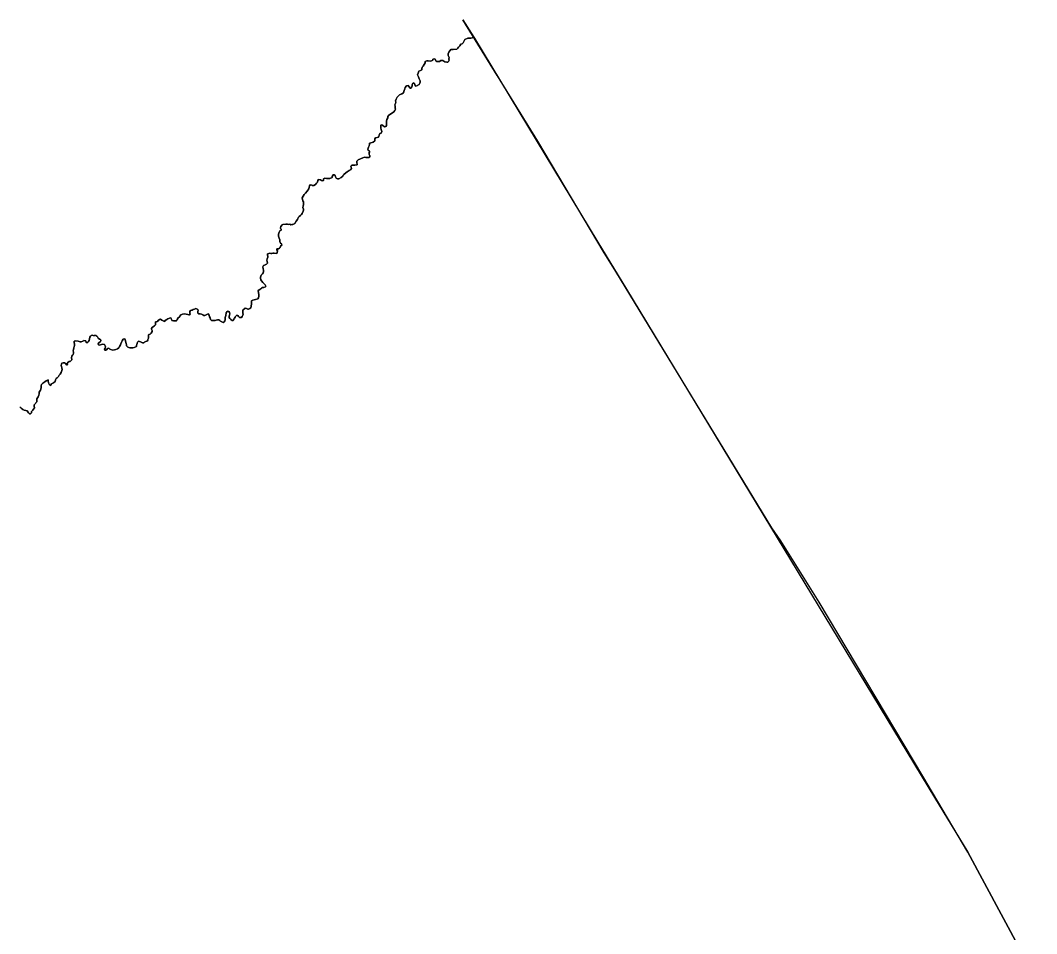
# Model space of a CAD drawing. Header units: inches. Extents: x 33.9 to 41.9, y -4.8 to 5.4.
# Drawn here: x 35.3836 to 35.5865, y -0.5785 to -0.3963 of the extents above; entities that cross this region are included whole.
import ezdxf

# ---------------------------------------------------------------- set-up
doc = ezdxf.new("R2010")
doc.units = ezdxf.units.IN
doc.header["$MEASUREMENT"] = 0
doc.layers.add('Counties', color=7, linetype='Continuous')

msp = doc.modelspace()

# ---------------------------------------------------------------- linework, layer by layer
at = {"layer": 'Counties'}
for points in [[(35.47197, -0.39616), (35.47411, -0.39962), (35.47379, -0.39974), (35.47356, -0.39979), (35.4732, -0.39985), (35.47292, -0.39983), (35.47237, -0.40006), (35.47214, -0.40047), (35.47199, -0.40072), (35.4718, -0.40098), (35.47155, -0.40104), (35.47131, -0.40132), (35.4711, -0.4016), (35.47096, -0.40183), (35.47072, -0.40204), (35.46998, -0.40206), (35.46956, -0.40208), (35.46935, -0.40236), (35.46913, -0.40264), (35.46903, -0.40292), (35.46901, -0.4033), (35.46918, -0.40368), (35.46916, -0.40398), (35.46918, -0.40419), (35.46909, -0.40445), (35.46894, -0.40462), (35.46875, -0.40464), (35.46835, -0.40455), (35.46795, -0.40426), (35.46757, -0.40428), (35.46729, -0.40445), (35.46706, -0.40451), (35.46674, -0.40445), (35.46655, -0.40432), (35.46642, -0.40404), (35.46619, -0.40394), (35.46598, -0.404), (35.46594, -0.40421), (35.46553, -0.40438), (35.46505, -0.40434), (35.46473, -0.40434), (35.46445, -0.40451), (35.46443, -0.40472), (35.46422, -0.40509), (35.46403, -0.40541), (35.46382, -0.40562), (35.46378, -0.40592), (35.46373, -0.40615), (35.46346, -0.40626), (35.46314, -0.40641), (35.46301, -0.40683), (35.46291, -0.40715), (35.46297, -0.4073), (35.46308, -0.40751), (35.46321, -0.40794), (35.46342, -0.40832), (35.46342, -0.4086), (35.46338, -0.40877), (35.46321, -0.40909), (35.46299, -0.40922), (35.46291, -0.40928), (35.46257, -0.40941), (35.46234, -0.40913), (35.46227, -0.40888), (35.46213, -0.40873), (35.46189, -0.40894), (35.46181, -0.40913), (35.46181, -0.40932), (35.46175, -0.40956), (35.46158, -0.40977), (35.46141, -0.40979), (35.46113, -0.40949), (35.46105, -0.40928), (35.46067, -0.40936), (35.46045, -0.40964), (35.46035, -0.40996), (35.46022, -0.41028), (35.46007, -0.41071), (35.45978, -0.41094), (35.45931, -0.41115), (35.45906, -0.41139), (35.45882, -0.4116), (35.45863, -0.412), (35.45853, -0.41232), (35.45855, -0.4126), (35.45853, -0.41286), (35.4584, -0.41311), (35.45844, -0.41341), (35.45842, -0.41381), (35.45853, -0.414), (35.45836, -0.41426), (35.45815, -0.41449), (35.45789, -0.41473), (35.45717, -0.41518), (35.45698, -0.41543), (35.45694, -0.41575), (35.45675, -0.41607), (35.45673, -0.41641), (35.45673, -0.41677), (35.45671, -0.41703), (35.45673, -0.41722), (35.45654, -0.41747), (35.45629, -0.41749), (35.45599, -0.41728), (35.4558, -0.41709), (35.45556, -0.41718), (35.45556, -0.41745), (35.45559, -0.41775), (35.45563, -0.41803), (35.45578, -0.41847), (35.45565, -0.41875), (35.45538, -0.41886), (35.45521, -0.4192), (35.45514, -0.41945), (35.4551, -0.41958), (35.45485, -0.41967), (35.45449, -0.41971), (35.45436, -0.41988), (35.45436, -0.42009), (35.45436, -0.42033), (35.45404, -0.4206), (35.45381, -0.42065), (35.45334, -0.42075), (35.45334, -0.42103), (35.45324, -0.42133), (35.45309, -0.42154), (35.45296, -0.42196), (35.45307, -0.4222), (35.45324, -0.42228), (35.45339, -0.42246), (35.45326, -0.42262), (35.45324, -0.42303), (35.45334, -0.42314), (35.45339, -0.42326), (35.45339, -0.42352), (35.4532, -0.42365), (35.45294, -0.42365), (35.4526, -0.42363), (35.45231, -0.4236), (35.45199, -0.42367), (35.4515, -0.42392), (35.45106, -0.42409), (35.4508, -0.42439), (35.45078, -0.42467), (35.45087, -0.42497), (35.45085, -0.42512), (35.4504, -0.42518), (35.45006, -0.42518), (35.44979, -0.42518), (35.4496, -0.42535), (35.44962, -0.42558), (35.4497, -0.42582), (35.44949, -0.42607), (35.44924, -0.42626), (35.44886, -0.42648), (35.44856, -0.42671), (35.44816, -0.42701), (35.44805, -0.42718), (35.44797, -0.42739), (35.44767, -0.42765), (35.44718, -0.4279), (35.44689, -0.42786), (35.44665, -0.42773), (35.44653, -0.42748), (35.44649, -0.4272), (35.44623, -0.42712), (35.44604, -0.42712), (35.44587, -0.42744), (35.44587, -0.42765), (35.44541, -0.4278), (35.44473, -0.4278), (35.44437, -0.42773), (35.44413, -0.42788), (35.44416, -0.42801), (35.44413, -0.42825), (35.44394, -0.42829), (35.44375, -0.4282), (35.44352, -0.42807), (35.44316, -0.42805), (35.44297, -0.42822), (35.44293, -0.42854), (35.44276, -0.42878), (35.44255, -0.42901), (35.44221, -0.42922), (35.44189, -0.42922), (35.44182, -0.42914), (35.44144, -0.4291), (35.44132, -0.42927), (35.44128, -0.42956), (35.44121, -0.42986), (35.44098, -0.43014), (35.44089, -0.43035), (35.44056, -0.43076), (35.4403, -0.43103), (35.44005, -0.43133), (35.43986, -0.43167), (35.43992, -0.43199), (35.44003, -0.43225), (35.44015, -0.43248), (35.44013, -0.43303), (35.44005, -0.43335), (35.44003, -0.43359), (35.44013, -0.43397), (35.44016, -0.43416), (35.44007, -0.43435), (35.4399, -0.4348), (35.43973, -0.43499), (35.43952, -0.43518), (35.43927, -0.43538), (35.43912, -0.43557), (35.43903, -0.4358), (35.43895, -0.43601), (35.4387, -0.43635), (35.43842, -0.43678), (35.43812, -0.43697), (35.43802, -0.43699), (35.43781, -0.43703), (35.43764, -0.43706), (35.43743, -0.43695), (35.43713, -0.43699), (35.43694, -0.43695), (35.43662, -0.43697), (35.43601, -0.43703), (35.43586, -0.43706), (35.4356, -0.43742), (35.43554, -0.4377), (35.43556, -0.4378), (35.43569, -0.43795), (35.43565, -0.43812), (35.43541, -0.43827), (35.43531, -0.43855), (35.43516, -0.43893), (35.43516, -0.43935), (35.43527, -0.43972), (35.43539, -0.44004), (35.43542, -0.4404), (35.43554, -0.4407), (35.43573, -0.44089), (35.43578, -0.44116), (35.43552, -0.44136), (35.43546, -0.44157), (35.43533, -0.44176), (35.43516, -0.44184), (35.43482, -0.44187), (35.4348, -0.44208), (35.43497, -0.44229), (35.43491, -0.44257), (35.43478, -0.44276), (35.43431, -0.44274), (35.434, -0.44274), (35.43381, -0.4428), (35.43362, -0.4428), (35.4334, -0.44274), (35.43302, -0.44285), (35.43294, -0.44289), (35.43294, -0.4431), (35.43302, -0.44333), (35.43302, -0.44351), (35.43285, -0.44385), (35.43283, -0.44412), (35.43285, -0.44442), (35.43292, -0.4447), (35.43273, -0.44493), (35.43235, -0.44512), (35.43214, -0.44521), (35.43203, -0.44542), (35.43211, -0.44583), (35.43216, -0.44615), (35.43214, -0.44646), (35.43207, -0.44668), (35.43197, -0.44683), (35.43167, -0.44714), (35.43154, -0.44753), (35.43154, -0.44772), (35.43163, -0.44802), (35.43178, -0.44827), (35.43199, -0.44857), (35.43216, -0.44874), (35.4325, -0.44904), (35.4326, -0.44929), (35.43254, -0.44946), (35.43222, -0.44957), (35.43193, -0.44959), (35.43176, -0.44974), (35.43161, -0.44985), (35.43142, -0.44998), (35.4311, -0.45015), (35.43112, -0.45064), (35.43121, -0.45098), (35.43121, -0.45112), (35.43121, -0.45134), (35.43112, -0.45164), (35.43104, -0.45181), (35.43057, -0.452), (35.4303, -0.45206), (35.43004, -0.45208), (35.42975, -0.45223), (35.42973, -0.45253), (35.42973, -0.45287), (35.42968, -0.4533), (35.4296, -0.45362), (35.42943, -0.45376), (35.42916, -0.45387), (35.42901, -0.45389), (35.42879, -0.45374), (35.42852, -0.45368), (35.42801, -0.45411), (35.42801, -0.45438), (35.42805, -0.45468), (35.42808, -0.45489), (35.42801, -0.45511), (35.42786, -0.45536), (35.42776, -0.45555), (35.42736, -0.45555), (35.42719, -0.45536), (35.42702, -0.45517), (35.42685, -0.45513), (35.42668, -0.45523), (35.42659, -0.45534), (35.42649, -0.45553), (35.42636, -0.4557), (35.42623, -0.45583), (35.42623, -0.45604), (35.42609, -0.45617), (35.42587, -0.45615), (35.4256, -0.45598), (35.42543, -0.45579), (35.42532, -0.45557), (35.42528, -0.4553), (35.42536, -0.45508), (35.42541, -0.45483), (35.42536, -0.45457), (35.42526, -0.4544), (35.42502, -0.45432), (35.42488, -0.45438), (35.42473, -0.45464), (35.42462, -0.45519), (35.42452, -0.45557), (35.4245, -0.456), (35.42441, -0.45621), (35.42428, -0.45645), (35.42409, -0.45655), (35.42382, -0.45645), (35.42356, -0.45628), (35.42344, -0.45617), (35.42325, -0.45606), (35.42297, -0.45606), (35.42267, -0.45608), (35.42248, -0.45613), (35.4221, -0.45613), (35.42178, -0.45613), (35.42159, -0.45594), (35.42149, -0.45564), (35.42138, -0.45542), (35.42128, -0.45511), (35.42108, -0.45485), (35.4207, -0.45502), (35.42045, -0.45517), (35.42024, -0.45517), (35.42005, -0.455), (35.41977, -0.45489), (35.41949, -0.45483), (35.41916, -0.45485), (35.41907, -0.45472), (35.41907, -0.45436), (35.41913, -0.45408), (35.41901, -0.45396), (35.41875, -0.45381), (35.41867, -0.45379), (35.41839, -0.45387), (35.41812, -0.454), (35.41793, -0.45411), (35.4178, -0.45413), (35.41757, -0.45419), (35.41742, -0.45436), (35.41744, -0.45451), (35.41746, -0.45468), (35.41753, -0.45483), (35.4174, -0.45502), (35.41723, -0.45504), (35.41704, -0.45494), (35.4164, -0.45483), (35.416, -0.45489), (35.41568, -0.45502), (35.41551, -0.45523), (35.4153, -0.45547), (35.41509, -0.45566), (35.41494, -0.45598), (35.41479, -0.45621), (35.4146, -0.45626), (35.41445, -0.45626), (35.41418, -0.45623), (35.41388, -0.45613), (35.4138, -0.45592), (35.41365, -0.45566), (35.41339, -0.45568), (35.41306, -0.45581), (35.41284, -0.45594), (35.41255, -0.45619), (35.41238, -0.45636), (35.4121, -0.45623), (35.41187, -0.45609), (35.41159, -0.45592), (35.4114, -0.45594), (35.41113, -0.45613), (35.411, -0.45634), (35.41079, -0.45643), (35.41068, -0.45645), (35.4106, -0.45645), (35.4106, -0.45664), (35.4106, -0.457), (35.41054, -0.45711), (35.41041, -0.45726), (35.4102, -0.45738), (35.40994, -0.45756), (35.40977, -0.45775), (35.40982, -0.45792), (35.40992, -0.45819), (35.40994, -0.45834), (35.40975, -0.45868), (35.40954, -0.45887), (35.40929, -0.45896), (35.40922, -0.45904), (35.40918, -0.45932), (35.40918, -0.45968), (35.40908, -0.45996), (35.40906, -0.46013), (35.40886, -0.4603), (35.40848, -0.46043), (35.40827, -0.4606), (35.40798, -0.46062), (35.40772, -0.46049), (35.40725, -0.46032), (35.40713, -0.46037), (35.407, -0.46051), (35.40694, -0.46073), (35.40685, -0.46094), (35.40683, -0.46111), (35.40681, -0.46132), (35.40666, -0.46145), (35.40634, -0.46158), (35.40607, -0.46162), (35.40584, -0.46164), (35.4055, -0.46164), (35.40507, -0.46149), (35.40493, -0.46134), (35.4048, -0.46119), (35.40478, -0.46103), (35.40473, -0.46073), (35.40458, -0.46026), (35.40454, -0.45996), (35.40444, -0.45985), (35.40412, -0.45992), (35.40395, -0.46019), (35.40382, -0.46049), (35.4037, -0.46081), (35.40361, -0.461), (35.40342, -0.46136), (35.40325, -0.46162), (35.40298, -0.46181), (35.40266, -0.46192), (35.40242, -0.46202), (35.40202, -0.46205), (35.40166, -0.46198), (35.40147, -0.46188), (35.4013, -0.46171), (35.40103, -0.46177), (35.4009, -0.46194), (35.40071, -0.46211), (35.40048, -0.46207), (35.40043, -0.46186), (35.40056, -0.46171), (35.40058, -0.46145), (35.40056, -0.46122), (35.40041, -0.46094), (35.40009, -0.46088), (35.39984, -0.46094), (35.39961, -0.461), (35.3994, -0.46111), (35.39923, -0.46105), (35.39914, -0.46079), (35.39929, -0.4606), (35.39959, -0.46034), (35.39965, -0.46013), (35.39959, -0.45994), (35.39941, -0.45988), (35.39918, -0.45971), (35.39899, -0.45945), (35.39889, -0.4593), (35.39869, -0.45915), (35.3985, -0.45911), (35.39836, -0.4592), (35.39797, -0.45911), (35.39772, -0.45913), (35.39759, -0.45932), (35.39751, -0.45951), (35.39745, -0.45979), (35.39738, -0.46015), (35.39715, -0.46043), (35.39698, -0.4606), (35.39677, -0.46054), (35.39668, -0.46022), (35.39632, -0.46015), (35.3962, -0.46022), (35.39607, -0.46032), (35.39577, -0.46043), (35.39558, -0.46039), (35.39518, -0.46028), (35.39471, -0.46024), (35.39437, -0.46026), (35.39435, -0.46041), (35.39437, -0.46064), (35.39442, -0.46079), (35.39444, -0.46098), (35.39442, -0.4612), (35.39433, -0.46137), (35.39427, -0.46162), (35.39421, -0.46192), (35.39418, -0.46224), (35.39421, -0.46245), (35.39421, -0.46269), (35.39414, -0.46294), (35.39404, -0.46311), (35.39391, -0.46326), (35.39385, -0.46352), (35.39385, -0.46369), (35.39391, -0.46386), (35.39391, -0.46403), (35.39385, -0.46411), (35.3937, -0.46422), (35.39357, -0.46432), (35.39336, -0.46437), (35.39313, -0.46445), (35.39296, -0.46477), (35.393, -0.46503), (35.39283, -0.46499), (35.39264, -0.46473), (35.39241, -0.46462), (35.39215, -0.4646), (35.39192, -0.46469), (35.39181, -0.46486), (35.39179, -0.46513), (35.39186, -0.46535), (35.3919, -0.4656), (35.39194, -0.46596), (35.39186, -0.46632), (35.39175, -0.46656), (35.39158, -0.46686), (35.39137, -0.46709), (35.39126, -0.46731), (35.39099, -0.4676), (35.39076, -0.46773), (35.39065, -0.46799), (35.39055, -0.46835), (35.39025, -0.4686), (35.38997, -0.46873), (35.3898, -0.46879), (35.3897, -0.46903), (35.3897, -0.46916), (35.38942, -0.46901), (35.38925, -0.46858), (35.38919, -0.46824), (35.38915, -0.46803), (35.38877, -0.46818), (35.38847, -0.46837), (35.38809, -0.46869), (35.38783, -0.46892), (35.38779, -0.46918), (35.38779, -0.46952), (35.38773, -0.46986), (35.38762, -0.47007), (35.38739, -0.47048), (35.38735, -0.47082), (35.38733, -0.47107), (35.38714, -0.47139), (35.3869, -0.4718), (35.38688, -0.47205), (35.38691, -0.47241), (35.38671, -0.47258), (35.38661, -0.47273), (35.3864, -0.47297), (35.3864, -0.47326), (35.38642, -0.47356), (35.38625, -0.47384), (35.38612, -0.47407), (35.38585, -0.47435), (35.38581, -0.4746), (35.38561, -0.4748), (35.38544, -0.47478), (35.38525, -0.47456), (35.38498, -0.47422), (35.38472, -0.47412), (35.38441, -0.47405), (35.38413, -0.4739), (35.38375, -0.47367), (35.38354, -0.47339)], [(35.47197, -0.39616), (35.47411, -0.39962), (35.47379, -0.39974), (35.47356, -0.39979), (35.4732, -0.39985), (35.47292, -0.39983), (35.47237, -0.40006), (35.47214, -0.40047), (35.47199, -0.40072), (35.4718, -0.40098), (35.47155, -0.40104), (35.47131, -0.40132), (35.4711, -0.4016), (35.47096, -0.40183), (35.47072, -0.40204), (35.46998, -0.40206), (35.46956, -0.40208), (35.46935, -0.40236), (35.46913, -0.40264), (35.46903, -0.40292), (35.46901, -0.4033), (35.46918, -0.40368), (35.46916, -0.40398), (35.46918, -0.40419), (35.46909, -0.40445), (35.46894, -0.40462), (35.46875, -0.40464), (35.46835, -0.40455), (35.46795, -0.40426), (35.46757, -0.40428), (35.46729, -0.40445), (35.46706, -0.40451), (35.46674, -0.40445), (35.46655, -0.40432), (35.46642, -0.40404), (35.46619, -0.40394), (35.46598, -0.404), (35.46594, -0.40421), (35.46553, -0.40438), (35.46505, -0.40434), (35.46473, -0.40434), (35.46445, -0.40451), (35.46443, -0.40472), (35.46422, -0.40509), (35.46403, -0.40541), (35.46382, -0.40562), (35.46378, -0.40592), (35.46373, -0.40615), (35.46346, -0.40626), (35.46314, -0.40641), (35.46301, -0.40683), (35.46291, -0.40715), (35.46297, -0.4073), (35.46308, -0.40751), (35.46321, -0.40794), (35.46342, -0.40832), (35.46342, -0.4086), (35.46338, -0.40877), (35.46321, -0.40909), (35.46299, -0.40922), (35.46291, -0.40928), (35.46257, -0.40941), (35.46234, -0.40913), (35.46227, -0.40888), (35.46213, -0.40873), (35.46189, -0.40894), (35.46181, -0.40913), (35.46181, -0.40932), (35.46175, -0.40956), (35.46158, -0.40977), (35.46141, -0.40979), (35.46113, -0.40949), (35.46105, -0.40928), (35.46067, -0.40936), (35.46045, -0.40964), (35.46035, -0.40996), (35.46022, -0.41028), (35.46007, -0.41071), (35.45978, -0.41094), (35.45931, -0.41115), (35.45906, -0.41139), (35.45882, -0.4116), (35.45863, -0.412), (35.45853, -0.41232), (35.45855, -0.4126), (35.45853, -0.41286), (35.4584, -0.41311), (35.45844, -0.41341), (35.45842, -0.41381), (35.45853, -0.414), (35.45836, -0.41426), (35.45815, -0.41449), (35.45789, -0.41473), (35.45717, -0.41518), (35.45698, -0.41543), (35.45694, -0.41575), (35.45675, -0.41607), (35.45673, -0.41641), (35.45673, -0.41677), (35.45671, -0.41703), (35.45673, -0.41722), (35.45654, -0.41747), (35.45629, -0.41749), (35.45599, -0.41728), (35.4558, -0.41709), (35.45556, -0.41718), (35.45556, -0.41745), (35.45559, -0.41775), (35.45563, -0.41803), (35.45578, -0.41847), (35.45565, -0.41875), (35.45538, -0.41886), (35.45521, -0.4192), (35.45514, -0.41945), (35.4551, -0.41958), (35.45485, -0.41967), (35.45449, -0.41971), (35.45436, -0.41988), (35.45436, -0.42009), (35.45436, -0.42033), (35.45404, -0.4206), (35.45381, -0.42065), (35.45334, -0.42075), (35.45334, -0.42103), (35.45324, -0.42133), (35.45309, -0.42154), (35.45296, -0.42196), (35.45307, -0.4222), (35.45324, -0.42228), (35.45339, -0.42246), (35.45326, -0.42262), (35.45324, -0.42303), (35.45334, -0.42314), (35.45339, -0.42326), (35.45339, -0.42352), (35.4532, -0.42365), (35.45294, -0.42365), (35.4526, -0.42363), (35.45231, -0.4236), (35.45199, -0.42367), (35.4515, -0.42392), (35.45106, -0.42409), (35.4508, -0.42439), (35.45078, -0.42467), (35.45087, -0.42497), (35.45085, -0.42512), (35.4504, -0.42518), (35.45006, -0.42518), (35.44979, -0.42518), (35.4496, -0.42535), (35.44962, -0.42558), (35.4497, -0.42582), (35.44949, -0.42607), (35.44924, -0.42626), (35.44886, -0.42648), (35.44856, -0.42671), (35.44816, -0.42701), (35.44805, -0.42718), (35.44797, -0.42739), (35.44767, -0.42765), (35.44718, -0.4279), (35.44689, -0.42786), (35.44665, -0.42773), (35.44653, -0.42748), (35.44649, -0.4272), (35.44623, -0.42712), (35.44604, -0.42712), (35.44587, -0.42744), (35.44587, -0.42765), (35.44541, -0.4278), (35.44473, -0.4278), (35.44437, -0.42773), (35.44413, -0.42788), (35.44416, -0.42801), (35.44413, -0.42825), (35.44394, -0.42829), (35.44375, -0.4282), (35.44352, -0.42807), (35.44316, -0.42805), (35.44297, -0.42822), (35.44293, -0.42854), (35.44276, -0.42878), (35.44255, -0.42901), (35.44221, -0.42922), (35.44189, -0.42922), (35.44182, -0.42914), (35.44144, -0.4291), (35.44132, -0.42927), (35.44128, -0.42956), (35.44121, -0.42986), (35.44098, -0.43014), (35.44089, -0.43035), (35.44056, -0.43076), (35.4403, -0.43103), (35.44005, -0.43133), (35.43986, -0.43167), (35.43992, -0.43199), (35.44003, -0.43225), (35.44015, -0.43248), (35.44013, -0.43303), (35.44005, -0.43335), (35.44003, -0.43359), (35.44013, -0.43397), (35.44016, -0.43416), (35.44007, -0.43435), (35.4399, -0.4348), (35.43973, -0.43499), (35.43952, -0.43518), (35.43927, -0.43538), (35.43912, -0.43557), (35.43903, -0.4358), (35.43895, -0.43601), (35.4387, -0.43635), (35.43842, -0.43678), (35.43812, -0.43697), (35.43802, -0.43699), (35.43781, -0.43703), (35.43764, -0.43706), (35.43743, -0.43695), (35.43713, -0.43699), (35.43694, -0.43695), (35.43662, -0.43697), (35.43601, -0.43703), (35.43586, -0.43706), (35.4356, -0.43742), (35.43554, -0.4377), (35.43556, -0.4378), (35.43569, -0.43795), (35.43565, -0.43812), (35.43541, -0.43827), (35.43531, -0.43855), (35.43516, -0.43893), (35.43516, -0.43935), (35.43527, -0.43972), (35.43539, -0.44004), (35.43542, -0.4404), (35.43554, -0.4407), (35.43573, -0.44089), (35.43578, -0.44116), (35.43552, -0.44136), (35.43546, -0.44157), (35.43533, -0.44176), (35.43516, -0.44184), (35.43482, -0.44187), (35.4348, -0.44208), (35.43497, -0.44229), (35.43491, -0.44257), (35.43478, -0.44276), (35.43431, -0.44274), (35.434, -0.44274), (35.43381, -0.4428), (35.43362, -0.4428), (35.4334, -0.44274), (35.43302, -0.44285), (35.43294, -0.44289), (35.43294, -0.4431), (35.43302, -0.44333), (35.43302, -0.44351), (35.43285, -0.44385), (35.43283, -0.44412), (35.43285, -0.44442), (35.43292, -0.4447), (35.43273, -0.44493), (35.43235, -0.44512), (35.43214, -0.44521), (35.43203, -0.44542), (35.43211, -0.44583), (35.43216, -0.44615), (35.43214, -0.44646), (35.43207, -0.44668), (35.43197, -0.44683), (35.43167, -0.44714), (35.43154, -0.44753), (35.43154, -0.44772), (35.43163, -0.44802), (35.43178, -0.44827), (35.43199, -0.44857), (35.43216, -0.44874), (35.4325, -0.44904), (35.4326, -0.44929), (35.43254, -0.44946), (35.43222, -0.44957), (35.43193, -0.44959), (35.43176, -0.44974), (35.43161, -0.44985), (35.43142, -0.44998), (35.4311, -0.45015), (35.43112, -0.45064), (35.43121, -0.45098), (35.43121, -0.45112), (35.43121, -0.45134), (35.43112, -0.45164), (35.43104, -0.45181), (35.43057, -0.452), (35.4303, -0.45206), (35.43004, -0.45208), (35.42975, -0.45223), (35.42973, -0.45253), (35.42973, -0.45287), (35.42968, -0.4533), (35.4296, -0.45362), (35.42943, -0.45376), (35.42916, -0.45387), (35.42901, -0.45389), (35.42879, -0.45374), (35.42852, -0.45368), (35.42801, -0.45411), (35.42801, -0.45438), (35.42805, -0.45468), (35.42808, -0.45489), (35.42801, -0.45511), (35.42786, -0.45536), (35.42776, -0.45555), (35.42736, -0.45555), (35.42719, -0.45536), (35.42702, -0.45517), (35.42685, -0.45513), (35.42668, -0.45523), (35.42659, -0.45534), (35.42649, -0.45553), (35.42636, -0.4557), (35.42623, -0.45583), (35.42623, -0.45604), (35.42609, -0.45617), (35.42587, -0.45615), (35.4256, -0.45598), (35.42543, -0.45579), (35.42532, -0.45557), (35.42528, -0.4553), (35.42536, -0.45508), (35.42541, -0.45483), (35.42536, -0.45457), (35.42526, -0.4544), (35.42502, -0.45432), (35.42488, -0.45438), (35.42473, -0.45464), (35.42462, -0.45519), (35.42452, -0.45557), (35.4245, -0.456), (35.42441, -0.45621), (35.42428, -0.45645), (35.42409, -0.45655), (35.42382, -0.45645), (35.42356, -0.45628), (35.42344, -0.45617), (35.42325, -0.45606), (35.42297, -0.45606), (35.42267, -0.45608), (35.42248, -0.45613), (35.4221, -0.45613), (35.42178, -0.45613), (35.42159, -0.45594), (35.42149, -0.45564), (35.42138, -0.45542), (35.42128, -0.45511), (35.42108, -0.45485), (35.4207, -0.45502), (35.42045, -0.45517), (35.42024, -0.45517), (35.42005, -0.455), (35.41977, -0.45489), (35.41949, -0.45483), (35.41916, -0.45485), (35.41907, -0.45472), (35.41907, -0.45436), (35.41913, -0.45408), (35.41901, -0.45396), (35.41875, -0.45381), (35.41867, -0.45379), (35.41839, -0.45387), (35.41812, -0.454), (35.41793, -0.45411), (35.4178, -0.45413), (35.41757, -0.45419), (35.41742, -0.45436), (35.41744, -0.45451), (35.41746, -0.45468), (35.41753, -0.45483), (35.4174, -0.45502), (35.41723, -0.45504), (35.41704, -0.45494), (35.4164, -0.45483), (35.416, -0.45489), (35.41568, -0.45502), (35.41551, -0.45523), (35.4153, -0.45547), (35.41509, -0.45566), (35.41494, -0.45598), (35.41479, -0.45621), (35.4146, -0.45626), (35.41445, -0.45626), (35.41418, -0.45623), (35.41388, -0.45613), (35.4138, -0.45592), (35.41365, -0.45566), (35.41339, -0.45568), (35.41306, -0.45581), (35.41284, -0.45594), (35.41255, -0.45619), (35.41238, -0.45636), (35.4121, -0.45623), (35.41187, -0.45609), (35.41159, -0.45592), (35.4114, -0.45594), (35.41113, -0.45613), (35.411, -0.45634), (35.41079, -0.45643), (35.41068, -0.45645), (35.4106, -0.45645), (35.4106, -0.45664), (35.4106, -0.457), (35.41054, -0.45711), (35.41041, -0.45726), (35.4102, -0.45738), (35.40994, -0.45756), (35.40977, -0.45775), (35.40982, -0.45792), (35.40992, -0.45819), (35.40994, -0.45834), (35.40975, -0.45868), (35.40954, -0.45887), (35.40929, -0.45896), (35.40922, -0.45904), (35.40918, -0.45932), (35.40918, -0.45968), (35.40908, -0.45996), (35.40906, -0.46013), (35.40886, -0.4603), (35.40848, -0.46043), (35.40827, -0.4606), (35.40798, -0.46062), (35.40772, -0.46049), (35.40725, -0.46032), (35.40713, -0.46037), (35.407, -0.46051), (35.40694, -0.46073), (35.40685, -0.46094), (35.40683, -0.46111), (35.40681, -0.46132), (35.40666, -0.46145), (35.40634, -0.46158), (35.40607, -0.46162), (35.40584, -0.46164), (35.4055, -0.46164), (35.40507, -0.46149), (35.40493, -0.46134), (35.4048, -0.46119), (35.40478, -0.46103), (35.40473, -0.46073), (35.40458, -0.46026), (35.40454, -0.45996), (35.40444, -0.45985), (35.40412, -0.45992), (35.40395, -0.46019), (35.40382, -0.46049), (35.4037, -0.46081), (35.40361, -0.461), (35.40342, -0.46136), (35.40325, -0.46162), (35.40298, -0.46181), (35.40266, -0.46192), (35.40242, -0.46202), (35.40202, -0.46205), (35.40166, -0.46198), (35.40147, -0.46188), (35.4013, -0.46171), (35.40103, -0.46177), (35.4009, -0.46194), (35.40071, -0.46211), (35.40048, -0.46207), (35.40043, -0.46186), (35.40056, -0.46171), (35.40058, -0.46145), (35.40056, -0.46122), (35.40041, -0.46094), (35.40009, -0.46088), (35.39984, -0.46094), (35.39961, -0.461), (35.3994, -0.46111), (35.39923, -0.46105), (35.39914, -0.46079), (35.39929, -0.4606), (35.39959, -0.46034), (35.39965, -0.46013), (35.39959, -0.45994), (35.39941, -0.45988), (35.39918, -0.45971), (35.39899, -0.45945), (35.39889, -0.4593), (35.39869, -0.45915), (35.3985, -0.45911), (35.39836, -0.4592), (35.39797, -0.45911), (35.39772, -0.45913), (35.39759, -0.45932), (35.39751, -0.45951), (35.39745, -0.45979), (35.39738, -0.46015), (35.39715, -0.46043), (35.39698, -0.4606), (35.39677, -0.46054), (35.39668, -0.46022), (35.39632, -0.46015), (35.3962, -0.46022), (35.39607, -0.46032), (35.39577, -0.46043), (35.39558, -0.46039), (35.39518, -0.46028), (35.39471, -0.46024), (35.39437, -0.46026), (35.39435, -0.46041), (35.39437, -0.46064), (35.39442, -0.46079), (35.39444, -0.46098), (35.39442, -0.4612), (35.39433, -0.46137), (35.39427, -0.46162), (35.39421, -0.46192), (35.39418, -0.46224), (35.39421, -0.46245), (35.39421, -0.46269), (35.39414, -0.46294), (35.39404, -0.46311), (35.39391, -0.46326), (35.39385, -0.46352), (35.39385, -0.46369), (35.39391, -0.46386), (35.39391, -0.46403), (35.39385, -0.46411), (35.3937, -0.46422), (35.39357, -0.46432), (35.39336, -0.46437), (35.39313, -0.46445), (35.39296, -0.46477), (35.393, -0.46503), (35.39283, -0.46499), (35.39264, -0.46473), (35.39241, -0.46462), (35.39215, -0.4646), (35.39192, -0.46469), (35.39181, -0.46486), (35.39179, -0.46513), (35.39186, -0.46535), (35.3919, -0.4656), (35.39194, -0.46596), (35.39186, -0.46632), (35.39175, -0.46656), (35.39158, -0.46686), (35.39137, -0.46709), (35.39126, -0.46731), (35.39099, -0.4676), (35.39076, -0.46773), (35.39065, -0.46799), (35.39055, -0.46835), (35.39025, -0.4686), (35.38997, -0.46873), (35.3898, -0.46879), (35.3897, -0.46903), (35.3897, -0.46916), (35.38942, -0.46901), (35.38925, -0.46858), (35.38919, -0.46824), (35.38915, -0.46803), (35.38877, -0.46818), (35.38847, -0.46837), (35.38809, -0.46869), (35.38783, -0.46892), (35.38779, -0.46918), (35.38779, -0.46952), (35.38773, -0.46986), (35.38762, -0.47007), (35.38739, -0.47048), (35.38735, -0.47082), (35.38733, -0.47107), (35.38714, -0.47139), (35.3869, -0.4718), (35.38688, -0.47205), (35.38691, -0.47241), (35.38671, -0.47258), (35.38661, -0.47273), (35.3864, -0.47297), (35.3864, -0.47326), (35.38642, -0.47356), (35.38625, -0.47384), (35.38612, -0.47407), (35.38585, -0.47435), (35.38581, -0.4746), (35.38561, -0.4748), (35.38544, -0.47478), (35.38525, -0.47456), (35.38498, -0.47422), (35.38472, -0.47412), (35.38441, -0.47405), (35.38413, -0.4739), (35.38375, -0.47367), (35.38354, -0.47339)], [(35.58649, -0.58788), (35.57273, -0.56229), (35.56373, -0.5471), (35.54304, -0.51235), (35.5354, -0.50015), (35.53364, -0.49756), (35.50245, -0.44638), (35.50016, -0.44263), (35.48694, -0.42039), (35.47889, -0.40736), (35.47882, -0.40725), (35.47197, -0.39616)], [(35.58649, -0.58788), (35.57273, -0.56229), (35.56373, -0.5471), (35.54304, -0.51235), (35.5354, -0.50015), (35.53364, -0.49756), (35.50245, -0.44638), (35.50016, -0.44263), (35.48694, -0.42039), (35.47889, -0.40736), (35.47882, -0.40725), (35.47197, -0.39616)], [(35.38354, -0.47339), (35.38375, -0.47367), (35.38413, -0.4739), (35.38441, -0.47405), (35.38472, -0.47412), (35.38498, -0.47422), (35.38525, -0.47456), (35.38544, -0.47478), (35.38561, -0.4748), (35.38581, -0.4746), (35.38585, -0.47435), (35.38612, -0.47407), (35.38625, -0.47384), (35.38642, -0.47356), (35.3864, -0.47326), (35.3864, -0.47297), (35.38661, -0.47273), (35.38671, -0.47258), (35.38691, -0.47241), (35.38688, -0.47205), (35.3869, -0.4718), (35.38714, -0.47139), (35.38733, -0.47107), (35.38735, -0.47082), (35.38739, -0.47048), (35.38762, -0.47007), (35.38773, -0.46986), (35.38779, -0.46952), (35.38779, -0.46918), (35.38783, -0.46892), (35.38809, -0.46869), (35.38847, -0.46837), (35.38877, -0.46818), (35.38915, -0.46803), (35.38919, -0.46824), (35.38925, -0.46858), (35.38942, -0.46901), (35.3897, -0.46916), (35.3897, -0.46903), (35.3898, -0.46879), (35.38997, -0.46873), (35.39025, -0.4686), (35.39055, -0.46835), (35.39065, -0.46799), (35.39076, -0.46773), (35.39099, -0.4676), (35.39126, -0.46731), (35.39137, -0.46709), (35.39158, -0.46686), (35.39175, -0.46656), (35.39186, -0.46632), (35.39194, -0.46596), (35.3919, -0.4656), (35.39186, -0.46535), (35.39179, -0.46513), (35.39181, -0.46486), (35.39192, -0.46469), (35.39215, -0.4646), (35.39241, -0.46462), (35.39264, -0.46473), (35.39283, -0.46499), (35.393, -0.46503), (35.39296, -0.46477), (35.39313, -0.46445), (35.39336, -0.46437), (35.39357, -0.46432), (35.3937, -0.46422), (35.39385, -0.46411), (35.39391, -0.46403), (35.39391, -0.46386), (35.39385, -0.46369), (35.39385, -0.46352), (35.39391, -0.46326), (35.39404, -0.46311), (35.39414, -0.46294), (35.39421, -0.46269), (35.39421, -0.46245), (35.39418, -0.46224), (35.39421, -0.46192), (35.39427, -0.46162), (35.39433, -0.46137), (35.39442, -0.4612), (35.39444, -0.46098), (35.39442, -0.46079), (35.39437, -0.46064), (35.39435, -0.46041), (35.39437, -0.46026), (35.39471, -0.46024), (35.39518, -0.46028), (35.39558, -0.46039), (35.39577, -0.46043), (35.39607, -0.46032), (35.3962, -0.46022), (35.39632, -0.46015), (35.39668, -0.46022), (35.39677, -0.46054), (35.39698, -0.4606), (35.39715, -0.46043), (35.39738, -0.46015), (35.39745, -0.45979), (35.39751, -0.45951), (35.39759, -0.45932), (35.39772, -0.45913), (35.39797, -0.45911), (35.39836, -0.4592), (35.3985, -0.45911), (35.39869, -0.45915), (35.39889, -0.4593), (35.39899, -0.45945), (35.39918, -0.45971), (35.39941, -0.45988), (35.39959, -0.45994), (35.39965, -0.46013), (35.39959, -0.46034), (35.39929, -0.4606), (35.39914, -0.46079), (35.39923, -0.46105), (35.3994, -0.46111), (35.39961, -0.461), (35.39984, -0.46094), (35.40009, -0.46088), (35.40041, -0.46094), (35.40056, -0.46122), (35.40058, -0.46145), (35.40056, -0.46171), (35.40043, -0.46186), (35.40048, -0.46207), (35.40071, -0.46211), (35.4009, -0.46194), (35.40103, -0.46177), (35.4013, -0.46171), (35.40147, -0.46188), (35.40166, -0.46198), (35.40202, -0.46205), (35.40242, -0.46202), (35.40266, -0.46192), (35.40298, -0.46181), (35.40325, -0.46162), (35.40342, -0.46136), (35.40361, -0.461), (35.4037, -0.46081), (35.40382, -0.46049), (35.40395, -0.46019), (35.40412, -0.45992), (35.40444, -0.45985), (35.40454, -0.45996), (35.40458, -0.46026), (35.40473, -0.46073), (35.40478, -0.46103), (35.4048, -0.46119), (35.40493, -0.46134), (35.40507, -0.46149), (35.4055, -0.46164), (35.40584, -0.46164), (35.40607, -0.46162), (35.40634, -0.46158), (35.40666, -0.46145), (35.40681, -0.46132), (35.40683, -0.46111), (35.40685, -0.46094), (35.40694, -0.46073), (35.407, -0.46051), (35.40713, -0.46037), (35.40725, -0.46032), (35.40772, -0.46049), (35.40798, -0.46062), (35.40827, -0.4606), (35.40848, -0.46043), (35.40886, -0.4603), (35.40906, -0.46013), (35.40908, -0.45996), (35.40918, -0.45968), (35.40918, -0.45932), (35.40922, -0.45904), (35.40929, -0.45896), (35.40954, -0.45887), (35.40975, -0.45868), (35.40994, -0.45834), (35.40992, -0.45819), (35.40982, -0.45792), (35.40977, -0.45775), (35.40994, -0.45756), (35.4102, -0.45738), (35.41041, -0.45726), (35.41054, -0.45711), (35.4106, -0.457), (35.4106, -0.45664), (35.4106, -0.45645), (35.41068, -0.45645), (35.41079, -0.45643), (35.411, -0.45634), (35.41113, -0.45613), (35.4114, -0.45594), (35.41159, -0.45592), (35.41187, -0.45609), (35.4121, -0.45623), (35.41238, -0.45636), (35.41255, -0.45619), (35.41284, -0.45594), (35.41306, -0.45581), (35.41339, -0.45568), (35.41365, -0.45566), (35.4138, -0.45592), (35.41388, -0.45613), (35.41418, -0.45623), (35.41445, -0.45626), (35.4146, -0.45626), (35.41479, -0.45621), (35.41494, -0.45598), (35.41509, -0.45566), (35.4153, -0.45547), (35.41551, -0.45523), (35.41568, -0.45502), (35.416, -0.45489), (35.4164, -0.45483), (35.41704, -0.45494), (35.41723, -0.45504), (35.4174, -0.45502), (35.41753, -0.45483), (35.41746, -0.45468), (35.41744, -0.45451), (35.41742, -0.45436), (35.41757, -0.45419), (35.4178, -0.45413), (35.41793, -0.45411), (35.41812, -0.454), (35.41839, -0.45387), (35.41867, -0.45379), (35.41875, -0.45381), (35.41901, -0.45396), (35.41913, -0.45408), (35.41907, -0.45436), (35.41907, -0.45472), (35.41916, -0.45485), (35.41949, -0.45483), (35.41977, -0.45489), (35.42005, -0.455), (35.42024, -0.45517), (35.42045, -0.45517), (35.4207, -0.45502), (35.42108, -0.45485), (35.42128, -0.45511), (35.42138, -0.45542), (35.42149, -0.45564), (35.42159, -0.45594), (35.42178, -0.45613), (35.4221, -0.45613), (35.42248, -0.45613), (35.42267, -0.45608), (35.42297, -0.45606), (35.42325, -0.45606), (35.42344, -0.45617), (35.42356, -0.45628), (35.42382, -0.45645), (35.42409, -0.45655), (35.42428, -0.45645), (35.42441, -0.45621), (35.4245, -0.456), (35.42452, -0.45557), (35.42462, -0.45519), (35.42473, -0.45464), (35.42488, -0.45438), (35.42502, -0.45432), (35.42526, -0.4544), (35.42536, -0.45457), (35.42541, -0.45483), (35.42536, -0.45508), (35.42528, -0.4553), (35.42532, -0.45557), (35.42543, -0.45579), (35.4256, -0.45598), (35.42587, -0.45615), (35.42609, -0.45617), (35.42623, -0.45604), (35.42623, -0.45583), (35.42636, -0.4557), (35.42649, -0.45553), (35.42659, -0.45534), (35.42668, -0.45523), (35.42685, -0.45513), (35.42702, -0.45517), (35.42719, -0.45536), (35.42736, -0.45555), (35.42776, -0.45555), (35.42786, -0.45536), (35.42801, -0.45511), (35.42808, -0.45489), (35.42805, -0.45468), (35.42801, -0.45438), (35.42801, -0.45411), (35.42852, -0.45368), (35.42879, -0.45374), (35.42901, -0.45389), (35.42916, -0.45387), (35.42943, -0.45376), (35.4296, -0.45362), (35.42968, -0.4533), (35.42973, -0.45287), (35.42973, -0.45253), (35.42975, -0.45223), (35.43004, -0.45208), (35.4303, -0.45206), (35.43057, -0.452), (35.43104, -0.45181), (35.43112, -0.45164), (35.43121, -0.45134), (35.43121, -0.45112), (35.43121, -0.45098), (35.43112, -0.45064), (35.4311, -0.45015), (35.43142, -0.44998), (35.43161, -0.44985), (35.43176, -0.44974), (35.43193, -0.44959), (35.43222, -0.44957), (35.43254, -0.44946), (35.4326, -0.44929), (35.4325, -0.44904), (35.43216, -0.44874), (35.43199, -0.44857), (35.43178, -0.44827), (35.43163, -0.44802), (35.43154, -0.44772), (35.43154, -0.44753), (35.43167, -0.44714), (35.43197, -0.44683), (35.43207, -0.44668), (35.43214, -0.44646), (35.43216, -0.44615), (35.43211, -0.44583), (35.43203, -0.44542), (35.43214, -0.44521), (35.43235, -0.44512), (35.43273, -0.44493), (35.43292, -0.4447), (35.43285, -0.44442), (35.43283, -0.44412), (35.43285, -0.44385), (35.43302, -0.44351), (35.43302, -0.44333), (35.43294, -0.4431), (35.43294, -0.44289), (35.43302, -0.44285), (35.4334, -0.44274), (35.43362, -0.4428), (35.43381, -0.4428), (35.434, -0.44274), (35.43431, -0.44274), (35.43478, -0.44276), (35.43491, -0.44257), (35.43497, -0.44229), (35.4348, -0.44208), (35.43482, -0.44187), (35.43516, -0.44184), (35.43533, -0.44176), (35.43546, -0.44157), (35.43552, -0.44136), (35.43578, -0.44116), (35.43573, -0.44089), (35.43554, -0.4407), (35.43542, -0.4404), (35.43539, -0.44004), (35.43527, -0.43972), (35.43516, -0.43935), (35.43516, -0.43893), (35.43531, -0.43855), (35.43541, -0.43827), (35.43565, -0.43812), (35.43569, -0.43795), (35.43556, -0.4378), (35.43554, -0.4377), (35.4356, -0.43742), (35.43586, -0.43706), (35.43601, -0.43703), (35.43662, -0.43697), (35.43694, -0.43695), (35.43713, -0.43699), (35.43743, -0.43695), (35.43764, -0.43706), (35.43781, -0.43703), (35.43802, -0.43699), (35.43812, -0.43697), (35.43842, -0.43678), (35.4387, -0.43635), (35.43895, -0.43601), (35.43903, -0.4358), (35.43912, -0.43557), (35.43927, -0.43538), (35.43952, -0.43518), (35.43973, -0.43499), (35.4399, -0.4348), (35.44007, -0.43435), (35.44016, -0.43416), (35.44013, -0.43397), (35.44003, -0.43359), (35.44005, -0.43335), (35.44013, -0.43303), (35.44015, -0.43248), (35.44003, -0.43225), (35.43992, -0.43199), (35.43986, -0.43167), (35.44005, -0.43133), (35.4403, -0.43103), (35.44056, -0.43076), (35.44089, -0.43035), (35.44098, -0.43014), (35.44121, -0.42986), (35.44128, -0.42956), (35.44132, -0.42927), (35.44144, -0.4291), (35.44182, -0.42914), (35.44189, -0.42922), (35.44221, -0.42922), (35.44255, -0.42901), (35.44276, -0.42878), (35.44293, -0.42854), (35.44297, -0.42822), (35.44316, -0.42805), (35.44352, -0.42807), (35.44375, -0.4282), (35.44394, -0.42829), (35.44413, -0.42825), (35.44416, -0.42801), (35.44413, -0.42788), (35.44437, -0.42773), (35.44473, -0.4278), (35.44541, -0.4278), (35.44587, -0.42765), (35.44587, -0.42744), (35.44604, -0.42712), (35.44623, -0.42712), (35.44649, -0.4272), (35.44653, -0.42748), (35.44665, -0.42773), (35.44689, -0.42786), (35.44718, -0.4279), (35.44767, -0.42765), (35.44797, -0.42739), (35.44805, -0.42718), (35.44816, -0.42701), (35.44856, -0.42671), (35.44886, -0.42648), (35.44924, -0.42626), (35.44949, -0.42607), (35.4497, -0.42582), (35.44962, -0.42558), (35.4496, -0.42535), (35.44979, -0.42518), (35.45006, -0.42518), (35.4504, -0.42518), (35.45085, -0.42512), (35.45087, -0.42497), (35.45078, -0.42467), (35.4508, -0.42439), (35.45106, -0.42409), (35.4515, -0.42392), (35.45199, -0.42367), (35.45231, -0.4236), (35.4526, -0.42363), (35.45294, -0.42365), (35.4532, -0.42365), (35.45339, -0.42352), (35.45339, -0.42326), (35.45334, -0.42314), (35.45324, -0.42303), (35.45326, -0.42262), (35.45339, -0.42246), (35.45324, -0.42228), (35.45307, -0.4222), (35.45296, -0.42196), (35.45309, -0.42154), (35.45324, -0.42133), (35.45334, -0.42103), (35.45334, -0.42075), (35.45381, -0.42065), (35.45404, -0.4206), (35.45436, -0.42033), (35.45436, -0.42009), (35.45436, -0.41988), (35.45449, -0.41971), (35.45485, -0.41967), (35.4551, -0.41958), (35.45514, -0.41945), (35.45521, -0.4192), (35.45538, -0.41886), (35.45565, -0.41875), (35.45578, -0.41847), (35.45563, -0.41803), (35.45559, -0.41775), (35.45556, -0.41745), (35.45556, -0.41718), (35.4558, -0.41709), (35.45599, -0.41728), (35.45629, -0.41749), (35.45654, -0.41747), (35.45673, -0.41722), (35.45671, -0.41703), (35.45673, -0.41677), (35.45673, -0.41641), (35.45675, -0.41607), (35.45694, -0.41575), (35.45698, -0.41543), (35.45717, -0.41518), (35.45789, -0.41473), (35.45815, -0.41449), (35.45836, -0.41426), (35.45853, -0.414), (35.45842, -0.41381), (35.45844, -0.41341), (35.4584, -0.41311), (35.45853, -0.41286), (35.45855, -0.4126), (35.45853, -0.41232), (35.45863, -0.412), (35.45882, -0.4116), (35.45906, -0.41139), (35.45931, -0.41115), (35.45978, -0.41094), (35.46007, -0.41071), (35.46022, -0.41028), (35.46035, -0.40996), (35.46045, -0.40964), (35.46067, -0.40936), (35.46105, -0.40928), (35.46113, -0.40949), (35.46141, -0.40979), (35.46158, -0.40977), (35.46175, -0.40956), (35.46181, -0.40932), (35.46181, -0.40913), (35.46189, -0.40894), (35.46213, -0.40873), (35.46227, -0.40888), (35.46234, -0.40913), (35.46257, -0.40941), (35.46291, -0.40928), (35.46299, -0.40922), (35.46321, -0.40909), (35.46338, -0.40877), (35.46342, -0.4086), (35.46342, -0.40832), (35.46321, -0.40794), (35.46308, -0.40751), (35.46297, -0.4073), (35.46291, -0.40715), (35.46301, -0.40683), (35.46314, -0.40641), (35.46346, -0.40626), (35.46373, -0.40615), (35.46378, -0.40592), (35.46382, -0.40562), (35.46403, -0.40541), (35.46422, -0.40509), (35.46443, -0.40472), (35.46445, -0.40451), (35.46473, -0.40434), (35.46505, -0.40434), (35.46553, -0.40438), (35.46594, -0.40421), (35.46598, -0.404), (35.46619, -0.40394), (35.46642, -0.40404), (35.46655, -0.40432), (35.46674, -0.40445), (35.46706, -0.40451), (35.46729, -0.40445), (35.46757, -0.40428), (35.46795, -0.40426), (35.46835, -0.40455), (35.46875, -0.40464), (35.46894, -0.40462), (35.46909, -0.40445), (35.46918, -0.40419), (35.46916, -0.40398), (35.46918, -0.40368), (35.46901, -0.4033), (35.46903, -0.40292), (35.46913, -0.40264), (35.46935, -0.40236), (35.46956, -0.40208), (35.46998, -0.40206), (35.47072, -0.40204), (35.47096, -0.40183), (35.4711, -0.4016), (35.47131, -0.40132), (35.47155, -0.40104), (35.4718, -0.40098), (35.47199, -0.40072), (35.47214, -0.40047), (35.47237, -0.40006), (35.47292, -0.39983), (35.4732, -0.39985), (35.47356, -0.39979), (35.47379, -0.39974), (35.47411, -0.39962), (35.47424, -0.39984), (35.49892, -0.44055), (35.5046, -0.44991), (35.56611, -0.55137), (35.57273, -0.56229), (35.58649, -0.58788)], [(35.38354, -0.47339), (35.38375, -0.47367), (35.38413, -0.4739), (35.38441, -0.47405), (35.38472, -0.47412), (35.38498, -0.47422), (35.38525, -0.47456), (35.38544, -0.47478), (35.38561, -0.4748), (35.38581, -0.4746), (35.38585, -0.47435), (35.38612, -0.47407), (35.38625, -0.47384), (35.38642, -0.47356), (35.3864, -0.47326), (35.3864, -0.47297), (35.38661, -0.47273), (35.38671, -0.47258), (35.38691, -0.47241), (35.38688, -0.47205), (35.3869, -0.4718), (35.38714, -0.47139), (35.38733, -0.47107), (35.38735, -0.47082), (35.38739, -0.47048), (35.38762, -0.47007), (35.38773, -0.46986), (35.38779, -0.46952), (35.38779, -0.46918), (35.38783, -0.46892), (35.38809, -0.46869), (35.38847, -0.46837), (35.38877, -0.46818), (35.38915, -0.46803), (35.38919, -0.46824), (35.38925, -0.46858), (35.38942, -0.46901), (35.3897, -0.46916), (35.3897, -0.46903), (35.3898, -0.46879), (35.38997, -0.46873), (35.39025, -0.4686), (35.39055, -0.46835), (35.39065, -0.46799), (35.39076, -0.46773), (35.39099, -0.4676), (35.39126, -0.46731), (35.39137, -0.46709), (35.39158, -0.46686), (35.39175, -0.46656), (35.39186, -0.46632), (35.39194, -0.46596), (35.3919, -0.4656), (35.39186, -0.46535), (35.39179, -0.46513), (35.39181, -0.46486), (35.39192, -0.46469), (35.39215, -0.4646), (35.39241, -0.46462), (35.39264, -0.46473), (35.39283, -0.46499), (35.393, -0.46503), (35.39296, -0.46477), (35.39313, -0.46445), (35.39336, -0.46437), (35.39357, -0.46432), (35.3937, -0.46422), (35.39385, -0.46411), (35.39391, -0.46403), (35.39391, -0.46386), (35.39385, -0.46369), (35.39385, -0.46352), (35.39391, -0.46326), (35.39404, -0.46311), (35.39414, -0.46294), (35.39421, -0.46269), (35.39421, -0.46245), (35.39418, -0.46224), (35.39421, -0.46192), (35.39427, -0.46162), (35.39433, -0.46137), (35.39442, -0.4612), (35.39444, -0.46098), (35.39442, -0.46079), (35.39437, -0.46064), (35.39435, -0.46041), (35.39437, -0.46026), (35.39471, -0.46024), (35.39518, -0.46028), (35.39558, -0.46039), (35.39577, -0.46043), (35.39607, -0.46032), (35.3962, -0.46022), (35.39632, -0.46015), (35.39668, -0.46022), (35.39677, -0.46054), (35.39698, -0.4606), (35.39715, -0.46043), (35.39738, -0.46015), (35.39745, -0.45979), (35.39751, -0.45951), (35.39759, -0.45932), (35.39772, -0.45913), (35.39797, -0.45911), (35.39836, -0.4592), (35.3985, -0.45911), (35.39869, -0.45915), (35.39889, -0.4593), (35.39899, -0.45945), (35.39918, -0.45971), (35.39941, -0.45988), (35.39959, -0.45994), (35.39965, -0.46013), (35.39959, -0.46034), (35.39929, -0.4606), (35.39914, -0.46079), (35.39923, -0.46105), (35.3994, -0.46111), (35.39961, -0.461), (35.39984, -0.46094), (35.40009, -0.46088), (35.40041, -0.46094), (35.40056, -0.46122), (35.40058, -0.46145), (35.40056, -0.46171), (35.40043, -0.46186), (35.40048, -0.46207), (35.40071, -0.46211), (35.4009, -0.46194), (35.40103, -0.46177), (35.4013, -0.46171), (35.40147, -0.46188), (35.40166, -0.46198), (35.40202, -0.46205), (35.40242, -0.46202), (35.40266, -0.46192), (35.40298, -0.46181), (35.40325, -0.46162), (35.40342, -0.46136), (35.40361, -0.461), (35.4037, -0.46081), (35.40382, -0.46049), (35.40395, -0.46019), (35.40412, -0.45992), (35.40444, -0.45985), (35.40454, -0.45996), (35.40458, -0.46026), (35.40473, -0.46073), (35.40478, -0.46103), (35.4048, -0.46119), (35.40493, -0.46134), (35.40507, -0.46149), (35.4055, -0.46164), (35.40584, -0.46164), (35.40607, -0.46162), (35.40634, -0.46158), (35.40666, -0.46145), (35.40681, -0.46132), (35.40683, -0.46111), (35.40685, -0.46094), (35.40694, -0.46073), (35.407, -0.46051), (35.40713, -0.46037), (35.40725, -0.46032), (35.40772, -0.46049), (35.40798, -0.46062), (35.40827, -0.4606), (35.40848, -0.46043), (35.40886, -0.4603), (35.40906, -0.46013), (35.40908, -0.45996), (35.40918, -0.45968), (35.40918, -0.45932), (35.40922, -0.45904), (35.40929, -0.45896), (35.40954, -0.45887), (35.40975, -0.45868), (35.40994, -0.45834), (35.40992, -0.45819), (35.40982, -0.45792), (35.40977, -0.45775), (35.40994, -0.45756), (35.4102, -0.45738), (35.41041, -0.45726), (35.41054, -0.45711), (35.4106, -0.457), (35.4106, -0.45664), (35.4106, -0.45645), (35.41068, -0.45645), (35.41079, -0.45643), (35.411, -0.45634), (35.41113, -0.45613), (35.4114, -0.45594), (35.41159, -0.45592), (35.41187, -0.45609), (35.4121, -0.45623), (35.41238, -0.45636), (35.41255, -0.45619), (35.41284, -0.45594), (35.41306, -0.45581), (35.41339, -0.45568), (35.41365, -0.45566), (35.4138, -0.45592), (35.41388, -0.45613), (35.41418, -0.45623), (35.41445, -0.45626), (35.4146, -0.45626), (35.41479, -0.45621), (35.41494, -0.45598), (35.41509, -0.45566), (35.4153, -0.45547), (35.41551, -0.45523), (35.41568, -0.45502), (35.416, -0.45489), (35.4164, -0.45483), (35.41704, -0.45494), (35.41723, -0.45504), (35.4174, -0.45502), (35.41753, -0.45483), (35.41746, -0.45468), (35.41744, -0.45451), (35.41742, -0.45436), (35.41757, -0.45419), (35.4178, -0.45413), (35.41793, -0.45411), (35.41812, -0.454), (35.41839, -0.45387), (35.41867, -0.45379), (35.41875, -0.45381), (35.41901, -0.45396), (35.41913, -0.45408), (35.41907, -0.45436), (35.41907, -0.45472), (35.41916, -0.45485), (35.41949, -0.45483), (35.41977, -0.45489), (35.42005, -0.455), (35.42024, -0.45517), (35.42045, -0.45517), (35.4207, -0.45502), (35.42108, -0.45485), (35.42128, -0.45511), (35.42138, -0.45542), (35.42149, -0.45564), (35.42159, -0.45594), (35.42178, -0.45613), (35.4221, -0.45613), (35.42248, -0.45613), (35.42267, -0.45608), (35.42297, -0.45606), (35.42325, -0.45606), (35.42344, -0.45617), (35.42356, -0.45628), (35.42382, -0.45645), (35.42409, -0.45655), (35.42428, -0.45645), (35.42441, -0.45621), (35.4245, -0.456), (35.42452, -0.45557), (35.42462, -0.45519), (35.42473, -0.45464), (35.42488, -0.45438), (35.42502, -0.45432), (35.42526, -0.4544), (35.42536, -0.45457), (35.42541, -0.45483), (35.42536, -0.45508), (35.42528, -0.4553), (35.42532, -0.45557), (35.42543, -0.45579), (35.4256, -0.45598), (35.42587, -0.45615), (35.42609, -0.45617), (35.42623, -0.45604), (35.42623, -0.45583), (35.42636, -0.4557), (35.42649, -0.45553), (35.42659, -0.45534), (35.42668, -0.45523), (35.42685, -0.45513), (35.42702, -0.45517), (35.42719, -0.45536), (35.42736, -0.45555), (35.42776, -0.45555), (35.42786, -0.45536), (35.42801, -0.45511), (35.42808, -0.45489), (35.42805, -0.45468), (35.42801, -0.45438), (35.42801, -0.45411), (35.42852, -0.45368), (35.42879, -0.45374), (35.42901, -0.45389), (35.42916, -0.45387), (35.42943, -0.45376), (35.4296, -0.45362), (35.42968, -0.4533), (35.42973, -0.45287), (35.42973, -0.45253), (35.42975, -0.45223), (35.43004, -0.45208), (35.4303, -0.45206), (35.43057, -0.452), (35.43104, -0.45181), (35.43112, -0.45164), (35.43121, -0.45134), (35.43121, -0.45112), (35.43121, -0.45098), (35.43112, -0.45064), (35.4311, -0.45015), (35.43142, -0.44998), (35.43161, -0.44985), (35.43176, -0.44974), (35.43193, -0.44959), (35.43222, -0.44957), (35.43254, -0.44946), (35.4326, -0.44929), (35.4325, -0.44904), (35.43216, -0.44874), (35.43199, -0.44857), (35.43178, -0.44827), (35.43163, -0.44802), (35.43154, -0.44772), (35.43154, -0.44753), (35.43167, -0.44714), (35.43197, -0.44683), (35.43207, -0.44668), (35.43214, -0.44646), (35.43216, -0.44615), (35.43211, -0.44583), (35.43203, -0.44542), (35.43214, -0.44521), (35.43235, -0.44512), (35.43273, -0.44493), (35.43292, -0.4447), (35.43285, -0.44442), (35.43283, -0.44412), (35.43285, -0.44385), (35.43302, -0.44351), (35.43302, -0.44333), (35.43294, -0.4431), (35.43294, -0.44289), (35.43302, -0.44285), (35.4334, -0.44274), (35.43362, -0.4428), (35.43381, -0.4428), (35.434, -0.44274), (35.43431, -0.44274), (35.43478, -0.44276), (35.43491, -0.44257), (35.43497, -0.44229), (35.4348, -0.44208), (35.43482, -0.44187), (35.43516, -0.44184), (35.43533, -0.44176), (35.43546, -0.44157), (35.43552, -0.44136), (35.43578, -0.44116), (35.43573, -0.44089), (35.43554, -0.4407), (35.43542, -0.4404), (35.43539, -0.44004), (35.43527, -0.43972), (35.43516, -0.43935), (35.43516, -0.43893), (35.43531, -0.43855), (35.43541, -0.43827), (35.43565, -0.43812), (35.43569, -0.43795), (35.43556, -0.4378), (35.43554, -0.4377), (35.4356, -0.43742), (35.43586, -0.43706), (35.43601, -0.43703), (35.43662, -0.43697), (35.43694, -0.43695), (35.43713, -0.43699), (35.43743, -0.43695), (35.43764, -0.43706), (35.43781, -0.43703), (35.43802, -0.43699), (35.43812, -0.43697), (35.43842, -0.43678), (35.4387, -0.43635), (35.43895, -0.43601), (35.43903, -0.4358), (35.43912, -0.43557), (35.43927, -0.43538), (35.43952, -0.43518), (35.43973, -0.43499), (35.4399, -0.4348), (35.44007, -0.43435), (35.44016, -0.43416), (35.44013, -0.43397), (35.44003, -0.43359), (35.44005, -0.43335), (35.44013, -0.43303), (35.44015, -0.43248), (35.44003, -0.43225), (35.43992, -0.43199), (35.43986, -0.43167), (35.44005, -0.43133), (35.4403, -0.43103), (35.44056, -0.43076), (35.44089, -0.43035), (35.44098, -0.43014), (35.44121, -0.42986), (35.44128, -0.42956), (35.44132, -0.42927), (35.44144, -0.4291), (35.44182, -0.42914), (35.44189, -0.42922), (35.44221, -0.42922), (35.44255, -0.42901), (35.44276, -0.42878), (35.44293, -0.42854), (35.44297, -0.42822), (35.44316, -0.42805), (35.44352, -0.42807), (35.44375, -0.4282), (35.44394, -0.42829), (35.44413, -0.42825), (35.44416, -0.42801), (35.44413, -0.42788), (35.44437, -0.42773), (35.44473, -0.4278), (35.44541, -0.4278), (35.44587, -0.42765), (35.44587, -0.42744), (35.44604, -0.42712), (35.44623, -0.42712), (35.44649, -0.4272), (35.44653, -0.42748), (35.44665, -0.42773), (35.44689, -0.42786), (35.44718, -0.4279), (35.44767, -0.42765), (35.44797, -0.42739), (35.44805, -0.42718), (35.44816, -0.42701), (35.44856, -0.42671), (35.44886, -0.42648), (35.44924, -0.42626), (35.44949, -0.42607), (35.4497, -0.42582), (35.44962, -0.42558), (35.4496, -0.42535), (35.44979, -0.42518), (35.45006, -0.42518), (35.4504, -0.42518), (35.45085, -0.42512), (35.45087, -0.42497), (35.45078, -0.42467), (35.4508, -0.42439), (35.45106, -0.42409), (35.4515, -0.42392), (35.45199, -0.42367), (35.45231, -0.4236), (35.4526, -0.42363), (35.45294, -0.42365), (35.4532, -0.42365), (35.45339, -0.42352), (35.45339, -0.42326), (35.45334, -0.42314), (35.45324, -0.42303), (35.45326, -0.42262), (35.45339, -0.42246), (35.45324, -0.42228), (35.45307, -0.4222), (35.45296, -0.42196), (35.45309, -0.42154), (35.45324, -0.42133), (35.45334, -0.42103), (35.45334, -0.42075), (35.45381, -0.42065), (35.45404, -0.4206), (35.45436, -0.42033), (35.45436, -0.42009), (35.45436, -0.41988), (35.45449, -0.41971), (35.45485, -0.41967), (35.4551, -0.41958), (35.45514, -0.41945), (35.45521, -0.4192), (35.45538, -0.41886), (35.45565, -0.41875), (35.45578, -0.41847), (35.45563, -0.41803), (35.45559, -0.41775), (35.45556, -0.41745), (35.45556, -0.41718), (35.4558, -0.41709), (35.45599, -0.41728), (35.45629, -0.41749), (35.45654, -0.41747), (35.45673, -0.41722), (35.45671, -0.41703), (35.45673, -0.41677), (35.45673, -0.41641), (35.45675, -0.41607), (35.45694, -0.41575), (35.45698, -0.41543), (35.45717, -0.41518), (35.45789, -0.41473), (35.45815, -0.41449), (35.45836, -0.41426), (35.45853, -0.414), (35.45842, -0.41381), (35.45844, -0.41341), (35.4584, -0.41311), (35.45853, -0.41286), (35.45855, -0.4126), (35.45853, -0.41232), (35.45863, -0.412), (35.45882, -0.4116), (35.45906, -0.41139), (35.45931, -0.41115), (35.45978, -0.41094), (35.46007, -0.41071), (35.46022, -0.41028), (35.46035, -0.40996), (35.46045, -0.40964), (35.46067, -0.40936), (35.46105, -0.40928), (35.46113, -0.40949), (35.46141, -0.40979), (35.46158, -0.40977), (35.46175, -0.40956), (35.46181, -0.40932), (35.46181, -0.40913), (35.46189, -0.40894), (35.46213, -0.40873), (35.46227, -0.40888), (35.46234, -0.40913), (35.46257, -0.40941), (35.46291, -0.40928), (35.46299, -0.40922), (35.46321, -0.40909), (35.46338, -0.40877), (35.46342, -0.4086), (35.46342, -0.40832), (35.46321, -0.40794), (35.46308, -0.40751), (35.46297, -0.4073), (35.46291, -0.40715), (35.46301, -0.40683), (35.46314, -0.40641), (35.46346, -0.40626), (35.46373, -0.40615), (35.46378, -0.40592), (35.46382, -0.40562), (35.46403, -0.40541), (35.46422, -0.40509), (35.46443, -0.40472), (35.46445, -0.40451), (35.46473, -0.40434), (35.46505, -0.40434), (35.46553, -0.40438), (35.46594, -0.40421), (35.46598, -0.404), (35.46619, -0.40394), (35.46642, -0.40404), (35.46655, -0.40432), (35.46674, -0.40445), (35.46706, -0.40451), (35.46729, -0.40445), (35.46757, -0.40428), (35.46795, -0.40426), (35.46835, -0.40455), (35.46875, -0.40464), (35.46894, -0.40462), (35.46909, -0.40445), (35.46918, -0.40419), (35.46916, -0.40398), (35.46918, -0.40368), (35.46901, -0.4033), (35.46903, -0.40292), (35.46913, -0.40264), (35.46935, -0.40236), (35.46956, -0.40208), (35.46998, -0.40206), (35.47072, -0.40204), (35.47096, -0.40183), (35.4711, -0.4016), (35.47131, -0.40132), (35.47155, -0.40104), (35.4718, -0.40098), (35.47199, -0.40072), (35.47214, -0.40047), (35.47237, -0.40006), (35.47292, -0.39983), (35.4732, -0.39985), (35.47356, -0.39979), (35.47379, -0.39974), (35.47411, -0.39962), (35.47424, -0.39984), (35.49892, -0.44055), (35.5046, -0.44991), (35.56611, -0.55137), (35.57273, -0.56229), (35.58649, -0.58788)]]:
    msp.add_lwpolyline(points, dxfattribs=at)

doc.saveas('drawing.dxf')
